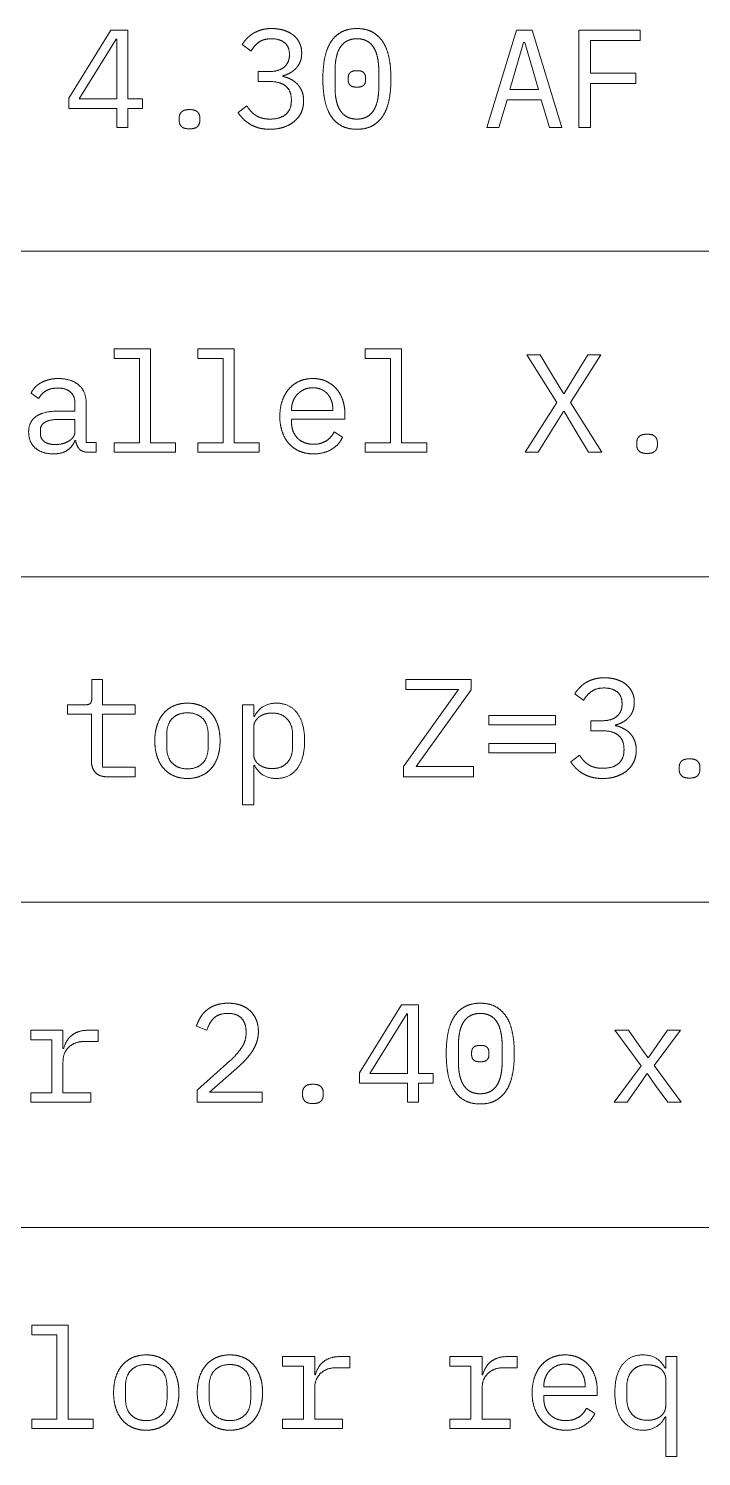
# Model space of a CAD drawing. Header units: millimetres. Extents: x 25 to 584, y 11 to 410.
# Drawn here: x 494.51 to 508.98, y 74.43 to 105.14 of the extents above; entities that cross this region are included whole.
import ezdxf

# ---------------------------------------------------------------- set-up
doc = ezdxf.new("R2010")
doc.units = ezdxf.units.MM
doc.layers.add('dims', color=7, linetype='Continuous', lineweight=5)

msp = doc.modelspace()

# ---------------------------------------------------------------- linework, layer by layer
at = {"layer": 'dims'}
for p, q in [((496.281, 105.104), (495.375, 103.643)), ((496.647, 105.104), (496.281, 105.104)), ((496.647, 103.628), (496.647, 105.104)), ((505.008, 105.104), (504.366, 103.01)), ((505.341, 105.104), (505.008, 105.104)), ((505.983, 103.01), (505.341, 105.104)), ((506.343, 105.104), (506.343, 103.01)), ((507.663, 105.104), (506.343, 105.104)), ((507.663, 104.885), (507.663, 105.104)), ((495.6, 103.628), (496.395, 104.909)), ((496.395, 104.909), (496.407, 104.909)), ((496.407, 104.909), (496.407, 103.628)), ((499.107, 104.798), (499.296, 104.654)), ((504.864, 103.826), (505.158, 104.837)), ((505.158, 104.837), (505.185, 104.837)), ((505.185, 104.837), (505.479, 103.826)), ((506.595, 104.885), (507.663, 104.885)), ((506.595, 104.18), (506.595, 104.885)), ((500.121, 104.585), (500.121, 104.564)), ((499.683, 104.216), (499.452, 104.216)), ((499.452, 104.216), (499.452, 104)), ((499.977, 104.111), (499.977, 104.123)), ((501.102, 103.886), (501.102, 104.228)), ((502.044, 104.228), (502.044, 103.886)), ((507.573, 104.18), (506.595, 104.18)), ((507.573, 103.961), (507.573, 104.18)), ((499.452, 104), (499.701, 104)), ((501.387, 104.09), (501.387, 104.024)), ((501.759, 104.024), (501.759, 104.09)), ((505.479, 103.826), (504.864, 103.826)), ((506.595, 103.961), (507.573, 103.961)), ((506.595, 103.01), (506.595, 103.961)), ((495.375, 103.643), (495.375, 103.421)), ((496.407, 103.628), (495.6, 103.628)), ((496.959, 103.628), (496.647, 103.628)), ((496.959, 103.421), (496.959, 103.628)), ((500.163, 103.61), (500.163, 103.586)), ((504.627, 103.01), (504.804, 103.607)), ((504.804, 103.607), (505.539, 103.607)), ((505.539, 103.607), (505.716, 103.01)), ((495.375, 103.421), (496.407, 103.421)), ((496.407, 103.421), (496.407, 103.01)), ((496.647, 103.421), (496.959, 103.421)), ((496.647, 103.01), (496.647, 103.421)), ((497.751, 103.217), (497.751, 103.163)), ((498.195, 103.163), (498.195, 103.217)), ((499.206, 103.475), (499.017, 103.331)), ((496.407, 103.01), (496.647, 103.01)), ((504.366, 103.01), (504.627, 103.01)), ((505.716, 103.01), (505.983, 103.01)), ((506.343, 103.01), (506.595, 103.01)), ((432.22, 100.35), (566.75, 100.35)), ((496.354, 98.248), (496.354, 98.044)), ((497.134, 98.248), (496.354, 98.248)), ((496.354, 98.044), (496.894, 98.044)), ((496.894, 98.044), (496.894, 96.232)), ((497.134, 96.232), (497.134, 98.248)), ((498.154, 98.248), (498.154, 98.044)), ((498.934, 98.248), (498.154, 98.248)), ((498.154, 98.044), (498.694, 98.044)), ((498.694, 98.044), (498.694, 96.232)), ((498.934, 96.232), (498.934, 98.248)), ((501.754, 98.248), (501.754, 98.044)), ((502.534, 98.248), (501.754, 98.248)), ((501.754, 98.044), (502.294, 98.044)), ((502.294, 98.044), (502.294, 96.232)), ((502.534, 96.232), (502.534, 98.248)), ((505.231, 98.122), (505.876, 97.096)), ((505.516, 98.122), (505.231, 98.122)), ((505.759, 97.717), (505.516, 98.122)), ((506.17, 97.099), (506.819, 98.122)), ((506.542, 98.122), (506.29, 97.717)), ((506.819, 98.122), (506.542, 98.122)), ((506.02, 97.294), (505.759, 97.717)), ((506.29, 97.717), (506.032, 97.294)), ((494.564, 97.3), (494.725, 97.18)), ((495.509, 97.066), (495.509, 96.913)), ((495.749, 96.238), (495.749, 97.09)), ((505.876, 97.096), (505.192, 96.028)), ((506.032, 97.294), (506.02, 97.294)), ((506.839, 96.028), (506.17, 97.099)), ((495.509, 96.913), (495.179, 96.913)), ((500.167, 96.922), (500.167, 96.943)), ((501.055, 96.922), (500.167, 96.922)), ((501.055, 96.955), (501.055, 96.922)), ((501.314, 96.742), (501.314, 96.856)), ((505.732, 96.445), (506.017, 96.901)), ((506.017, 96.901), (506.029, 96.901)), ((506.029, 96.901), (506.305, 96.445)), ((494.764, 96.436), (494.764, 96.499)), ((495.179, 96.733), (495.509, 96.733)), ((495.509, 96.733), (495.509, 96.478)), ((500.167, 96.742), (501.314, 96.742)), ((500.167, 96.67), (500.167, 96.742)), ((501.262, 96.349), (501.085, 96.469)), ((505.469, 96.028), (505.732, 96.445)), ((506.305, 96.445), (506.554, 96.028)), ((495.509, 96.28), (495.524, 96.28)), ((495.964, 96.238), (495.749, 96.238)), ((495.964, 96.028), (495.964, 96.238)), ((496.354, 96.232), (496.354, 96.028)), ((496.894, 96.232), (496.354, 96.232)), ((497.674, 96.232), (497.134, 96.232)), ((497.674, 96.028), (497.674, 96.232)), ((498.154, 96.232), (498.154, 96.028)), ((498.694, 96.232), (498.154, 96.232)), ((499.474, 96.232), (498.934, 96.232)), ((499.474, 96.028), (499.474, 96.232)), ((501.754, 96.232), (501.754, 96.028)), ((502.294, 96.232), (501.754, 96.232)), ((503.074, 96.232), (502.534, 96.232)), ((503.074, 96.028), (503.074, 96.232)), ((507.592, 96.235), (507.592, 96.181)), ((508.036, 96.181), (508.036, 96.235)), ((495.799, 96.028), (495.964, 96.028)), ((496.354, 96.028), (497.674, 96.028)), ((498.154, 96.028), (499.474, 96.028)), ((501.754, 96.028), (503.074, 96.028)), ((505.192, 96.028), (505.469, 96.028)), ((506.554, 96.028), (506.839, 96.028)), ((432.22, 93.35), (566.75, 93.35)), ((495.87, 91.14), (495.87, 90.735)), ((496.101, 91.14), (495.87, 91.14)), ((496.101, 90.594), (496.101, 91.14)), ((503.757, 90.921), (502.572, 89.271)), ((502.623, 91.14), (502.623, 90.921)), ((504.033, 91.14), (502.623, 91.14)), ((502.623, 90.921), (503.757, 90.921)), ((502.845, 89.265), (504.033, 90.915)), ((504.033, 90.915), (504.033, 91.14)), ((506.262, 90.834), (506.451, 90.69)), ((507.276, 90.621), (507.276, 90.6)), ((495.345, 90.594), (495.345, 90.39)), ((495.729, 90.594), (495.345, 90.594)), ((495.345, 90.39), (495.861, 90.39)), ((495.861, 90.39), (495.861, 89.4)), ((496.806, 90.594), (496.101, 90.594)), ((496.101, 90.39), (496.806, 90.39)), ((496.101, 89.25), (496.101, 90.39)), ((496.806, 90.39), (496.806, 90.594)), ((499.113, 90.594), (499.113, 88.446)), ((499.353, 90.594), (499.113, 90.594)), ((499.353, 90.342), (499.353, 90.594)), ((499.365, 90.342), (499.353, 90.342)), ((504.414, 90.366), (504.414, 90.162)), ((505.842, 90.366), (504.414, 90.366)), ((505.842, 90.162), (505.842, 90.366)), ((499.353, 89.541), (499.353, 90.099)), ((504.414, 90.162), (505.842, 90.162)), ((506.838, 90.252), (506.607, 90.252)), ((506.607, 90.252), (506.607, 90.036)), ((506.607, 90.036), (506.856, 90.036)), ((507.132, 90.147), (507.132, 90.159)), ((497.481, 89.709), (497.481, 89.931)), ((498.375, 89.931), (498.375, 89.709)), ((500.19, 89.952), (500.19, 89.688)), ((504.414, 89.766), (504.414, 89.562)), ((505.842, 89.766), (504.414, 89.766)), ((505.842, 89.562), (505.842, 89.766)), ((504.414, 89.562), (505.842, 89.562)), ((506.361, 89.511), (506.172, 89.367)), ((507.318, 89.646), (507.318, 89.622)), ((496.806, 89.25), (496.101, 89.25)), ((496.806, 89.046), (496.806, 89.25)), ((499.353, 89.298), (499.365, 89.298)), ((499.353, 88.446), (499.353, 89.298)), ((502.572, 89.271), (502.572, 89.046)), ((504.084, 89.265), (502.845, 89.265)), ((504.084, 89.046), (504.084, 89.265)), ((508.506, 89.253), (508.506, 89.199)), ((508.95, 89.199), (508.95, 89.253)), ((496.203, 89.046), (496.806, 89.046)), ((502.572, 89.046), (504.084, 89.046)), ((499.113, 88.446), (499.353, 88.446)), ((432.22, 86.35), (566.75, 86.35)), ((502.534, 84.14), (501.629, 82.679)), ((501.854, 82.664), (502.649, 83.945)), ((502.901, 84.14), (502.534, 84.14)), ((502.649, 83.945), (502.661, 83.945)), ((502.661, 83.945), (502.661, 82.664)), ((502.901, 82.664), (502.901, 84.14)), ((494.557, 83.594), (494.557, 83.39)), ((495.251, 83.594), (494.557, 83.594)), ((495.251, 83.204), (495.251, 83.594)), ((496.004, 83.594), (495.787, 83.594)), ((496.004, 83.354), (496.004, 83.594)), ((498.121, 83.684), (498.346, 83.6)), ((499.189, 83.561), (499.189, 83.525)), ((507.124, 83.594), (507.686, 82.832)), ((507.412, 83.594), (507.124, 83.594)), ((507.646, 83.267), (507.412, 83.594)), ((507.964, 82.835), (508.531, 83.594)), ((508.256, 83.594), (508.024, 83.267)), ((508.531, 83.594), (508.256, 83.594)), ((494.557, 83.39), (495.011, 83.39)), ((495.011, 83.39), (495.011, 82.25)), ((495.712, 83.354), (496.004, 83.354)), ((503.756, 82.922), (503.756, 83.264)), ((504.697, 83.264), (504.697, 82.922)), ((507.832, 83.009), (507.646, 83.267)), ((508.024, 83.267), (507.844, 83.009)), ((495.266, 83.204), (495.251, 83.204)), ((498.839, 82.934), (498.139, 82.304)), ((504.041, 83.126), (504.041, 83.06)), ((504.412, 83.06), (504.412, 83.126)), ((507.844, 83.009), (507.832, 83.009)), ((495.251, 82.25), (495.251, 82.919)), ((498.401, 82.265), (498.986, 82.775)), ((501.629, 82.679), (501.629, 82.457)), ((502.661, 82.664), (501.854, 82.664)), ((503.212, 82.664), (502.901, 82.664)), ((503.212, 82.457), (503.212, 82.664)), ((507.686, 82.832), (507.109, 82.046)), ((507.637, 82.409), (507.809, 82.655)), ((507.809, 82.655), (507.821, 82.655)), ((507.821, 82.655), (507.997, 82.409)), ((508.546, 82.046), (507.964, 82.835)), ((501.629, 82.457), (502.661, 82.457)), ((502.661, 82.457), (502.661, 82.046)), ((502.901, 82.457), (503.212, 82.457)), ((502.901, 82.046), (502.901, 82.457)), ((507.386, 82.046), (507.637, 82.409)), ((507.997, 82.409), (508.259, 82.046)), ((494.557, 82.25), (494.557, 82.046)), ((495.011, 82.25), (494.557, 82.25)), ((494.557, 82.046), (495.851, 82.046)), ((495.851, 82.25), (495.251, 82.25)), ((495.851, 82.046), (495.851, 82.25)), ((498.139, 82.304), (498.139, 82.046)), ((498.139, 82.046), (499.537, 82.046)), ((499.537, 82.265), (498.401, 82.265)), ((499.537, 82.046), (499.537, 82.265)), ((500.404, 82.253), (500.404, 82.199)), ((500.849, 82.199), (500.849, 82.253)), ((502.661, 82.046), (502.901, 82.046)), ((507.109, 82.046), (507.386, 82.046)), ((508.259, 82.046), (508.546, 82.046)), ((432.22, 79.35), (566.75, 79.35)), ((494.581, 77.248), (494.581, 77.044)), ((495.361, 77.248), (494.581, 77.248)), ((495.361, 75.232), (495.361, 77.248)), ((494.581, 77.044), (495.121, 77.044)), ((495.121, 77.044), (495.121, 75.232)), ((499.972, 76.576), (499.972, 76.372)), ((500.666, 76.576), (499.972, 76.576)), ((500.666, 76.186), (500.666, 76.576)), ((501.419, 76.576), (501.202, 76.576)), ((501.419, 76.336), (501.419, 76.576)), ((503.572, 76.576), (503.572, 76.372)), ((504.266, 76.576), (503.572, 76.576)), ((504.266, 76.186), (504.266, 76.576)), ((505.019, 76.576), (504.802, 76.576)), ((505.019, 76.336), (505.019, 76.576)), ((508.216, 76.576), (508.216, 76.324)), ((508.456, 76.576), (508.216, 76.576)), ((508.456, 74.428), (508.456, 76.576)), ((499.972, 76.372), (500.426, 76.372)), ((500.426, 76.372), (500.426, 75.232)), ((500.681, 76.186), (500.666, 76.186)), ((501.127, 76.336), (501.419, 76.336)), ((503.572, 76.372), (504.026, 76.372)), ((504.026, 76.372), (504.026, 75.232)), ((504.281, 76.186), (504.266, 76.186)), ((504.727, 76.336), (505.019, 76.336)), ((508.216, 76.324), (508.204, 76.324)), ((496.594, 75.691), (496.594, 75.913)), ((497.489, 75.913), (497.489, 75.691)), ((498.394, 75.691), (498.394, 75.913)), ((499.289, 75.913), (499.289, 75.691)), ((500.666, 75.232), (500.666, 75.901)), ((504.266, 75.232), (504.266, 75.901)), ((505.594, 75.922), (505.594, 75.943)), ((506.482, 75.922), (505.594, 75.922)), ((506.482, 75.955), (506.482, 75.922)), ((507.379, 75.67), (507.379, 75.934)), ((508.216, 76.081), (508.216, 75.523)), ((505.594, 75.742), (506.741, 75.742)), ((505.594, 75.67), (505.594, 75.742)), ((506.741, 75.742), (506.741, 75.856)), ((506.689, 75.349), (506.512, 75.469)), ((508.204, 75.28), (508.216, 75.28)), ((508.216, 75.28), (508.216, 74.428)), ((494.581, 75.232), (494.581, 75.028)), ((495.121, 75.232), (494.581, 75.232)), ((494.581, 75.028), (495.901, 75.028)), ((495.901, 75.232), (495.361, 75.232)), ((495.901, 75.028), (495.901, 75.232)), ((499.972, 75.232), (499.972, 75.028)), ((500.426, 75.232), (499.972, 75.232)), ((499.972, 75.028), (501.265, 75.028)), ((501.265, 75.232), (500.666, 75.232)), ((501.265, 75.028), (501.265, 75.232)), ((503.572, 75.232), (503.572, 75.028)), ((504.026, 75.232), (503.572, 75.232)), ((503.572, 75.028), (504.866, 75.028)), ((504.866, 75.232), (504.266, 75.232)), ((504.866, 75.028), (504.866, 75.232)), ((508.216, 74.428), (508.456, 74.428))]:
    msp.add_line(p, q, dxfattribs=at)
for points in [[(499.336, 105.032), (499.413, 105.08), (499.513, 105.11)], [(499.513, 105.11), (499.614, 105.14), (499.743, 105.14)], [(499.743, 105.14), (499.878, 105.14), (499.995, 105.105)], [(499.995, 105.105), (500.112, 105.071), (500.199, 105.003)], [(501.015, 104.855), (501.105, 104.993), (501.243, 105.066)], [(501.243, 105.066), (501.381, 105.14), (501.573, 105.14)], [(501.573, 105.14), (501.765, 105.14), (501.903, 105.066)], [(501.903, 105.066), (502.041, 104.993), (502.131, 104.855)], [(499.107, 104.798), (499.146, 104.861), (499.203, 104.923)], [(499.203, 104.923), (499.26, 104.984), (499.336, 105.032)], [(499.465, 104.848), (499.362, 104.774), (499.296, 104.654)], [(499.737, 104.921), (499.569, 104.921), (499.465, 104.848)], [(500.014, 104.837), (499.908, 104.921), (499.737, 104.921)], [(500.121, 104.585), (500.121, 104.753), (500.014, 104.837)], [(500.199, 105.003), (500.286, 104.936), (500.335, 104.837)], [(500.335, 104.837), (500.385, 104.738), (500.385, 104.612)], [(500.883, 104.515), (500.925, 104.717), (501.015, 104.855)], [(501.211, 104.732), (501.156, 104.642), (501.129, 104.513)], [(501.357, 104.871), (501.267, 104.822), (501.211, 104.732)], [(501.573, 104.921), (501.447, 104.921), (501.357, 104.871)], [(501.789, 104.871), (501.699, 104.921), (501.573, 104.921)], [(501.934, 104.732), (501.879, 104.822), (501.789, 104.871)], [(502.017, 104.513), (501.99, 104.642), (501.934, 104.732)], [(502.131, 104.855), (502.221, 104.717), (502.263, 104.515)], [(500.011, 104.313), (500.121, 104.411), (500.121, 104.564)], [(500.354, 104.429), (500.322, 104.348), (500.266, 104.288)], [(500.385, 104.612), (500.385, 104.51), (500.354, 104.429)], [(500.841, 104.057), (500.841, 104.312), (500.883, 104.515)], [(501.129, 104.513), (501.102, 104.384), (501.102, 104.228)], [(502.044, 104.228), (502.044, 104.384), (502.017, 104.513)], [(502.263, 104.515), (502.305, 104.312), (502.305, 104.057)], [(499.683, 104.216), (499.902, 104.216), (500.011, 104.313)], [(500.136, 104.186), (500.061, 104.144), (499.977, 104.123)], [(500.266, 104.288), (500.211, 104.228), (500.136, 104.186)], [(501.387, 104.09), (501.387, 104.15), (501.427, 104.192)], [(501.427, 104.192), (501.468, 104.234), (501.573, 104.234)], [(501.573, 104.234), (501.678, 104.234), (501.718, 104.192)], [(501.718, 104.192), (501.759, 104.15), (501.759, 104.09)], [(500.047, 103.898), (499.932, 104), (499.701, 104)], [(499.977, 104.111), (500.064, 104.093), (500.145, 104.053)], [(500.163, 103.61), (500.163, 103.796), (500.047, 103.898)], [(500.145, 104.053), (500.226, 104.012), (500.289, 103.948)], [(500.289, 103.948), (500.352, 103.883), (500.39, 103.791)], [(500.883, 103.598), (500.841, 103.799), (500.841, 104.057)], [(501.102, 103.886), (501.102, 103.727), (501.129, 103.6)], [(501.427, 103.922), (501.387, 103.964), (501.387, 104.024)], [(501.573, 103.88), (501.468, 103.88), (501.427, 103.922)], [(501.718, 103.922), (501.678, 103.88), (501.573, 103.88)], [(501.759, 104.024), (501.759, 103.964), (501.718, 103.922)], [(502.017, 103.6), (502.044, 103.727), (502.044, 103.886)], [(502.305, 104.057), (502.305, 103.799), (502.263, 103.598)], [(500.044, 103.295), (500.163, 103.397), (500.163, 103.586)], [(500.427, 103.583), (500.427, 103.448), (500.375, 103.335)], [(500.39, 103.791), (500.427, 103.7), (500.427, 103.583)], [(501.015, 103.259), (500.925, 103.397), (500.883, 103.598)], [(501.129, 103.6), (501.156, 103.472), (501.211, 103.382)], [(501.934, 103.382), (501.99, 103.472), (502.017, 103.6)], [(502.263, 103.598), (502.221, 103.397), (502.131, 103.259)], [(497.751, 103.217), (497.751, 103.295), (497.8, 103.346)], [(497.8, 103.346), (497.85, 103.397), (497.973, 103.397)], [(497.973, 103.397), (498.096, 103.397), (498.145, 103.346)], [(498.145, 103.346), (498.195, 103.295), (498.195, 103.217)], [(499.126, 103.199), (499.065, 103.262), (499.017, 103.331)], [(499.27, 103.085), (499.188, 103.136), (499.126, 103.199)], [(499.206, 103.475), (499.248, 103.412), (499.293, 103.361)], [(499.293, 103.361), (499.338, 103.31), (499.396, 103.273)], [(499.396, 103.273), (499.455, 103.235), (499.53, 103.214)], [(499.53, 103.214), (499.605, 103.193), (499.704, 103.193)], [(499.704, 103.193), (499.926, 103.193), (500.044, 103.295)], [(500.375, 103.335), (500.322, 103.223), (500.227, 103.144)], [(501.243, 103.048), (501.105, 103.121), (501.015, 103.259)], [(501.211, 103.382), (501.267, 103.292), (501.357, 103.243)], [(501.357, 103.243), (501.447, 103.193), (501.573, 103.193)], [(501.573, 103.193), (501.699, 103.193), (501.789, 103.243)], [(501.789, 103.243), (501.879, 103.292), (501.934, 103.382)], [(502.131, 103.259), (502.041, 103.121), (501.903, 103.048)], [(497.8, 103.034), (497.751, 103.085), (497.751, 103.163)], [(497.973, 102.983), (497.85, 102.983), (497.8, 103.034)], [(498.145, 103.034), (498.096, 102.983), (497.973, 102.983)], [(498.195, 103.163), (498.195, 103.085), (498.145, 103.034)], [(499.459, 103.004), (499.353, 103.034), (499.27, 103.085)], [(499.704, 102.974), (499.566, 102.974), (499.459, 103.004)], [(499.999, 103.019), (499.866, 102.974), (499.704, 102.974)], [(500.227, 103.144), (500.133, 103.064), (499.999, 103.019)], [(501.573, 102.974), (501.381, 102.974), (501.243, 103.048)], [(501.903, 103.048), (501.765, 102.974), (501.573, 102.974)], [(494.564, 97.3), (494.594, 97.36), (494.644, 97.417)], [(494.644, 97.417), (494.695, 97.474), (494.77, 97.517)], [(494.77, 97.517), (494.845, 97.561), (494.941, 97.586)], [(495.139, 97.408), (494.984, 97.408), (494.884, 97.346)], [(494.941, 97.586), (495.037, 97.612), (495.154, 97.612)], [(495.412, 97.322), (495.316, 97.408), (495.139, 97.408)], [(495.154, 97.612), (495.427, 97.612), (495.588, 97.474)], [(495.588, 97.474), (495.749, 97.336), (495.749, 97.09)], [(499.968, 97.135), (500.02, 97.285), (500.113, 97.391)], [(500.113, 97.391), (500.206, 97.498), (500.337, 97.555)], [(500.443, 97.378), (500.359, 97.342), (500.298, 97.279)], [(500.337, 97.555), (500.467, 97.612), (500.626, 97.612)], [(500.626, 97.414), (500.527, 97.414), (500.443, 97.378)], [(500.626, 97.612), (500.782, 97.612), (500.91, 97.555)], [(500.802, 97.381), (500.722, 97.414), (500.626, 97.414)], [(500.937, 97.286), (500.881, 97.348), (500.802, 97.381)], [(500.91, 97.555), (501.037, 97.498), (501.127, 97.397)], [(501.127, 97.397), (501.217, 97.297), (501.265, 97.159)], [(494.884, 97.346), (494.785, 97.285), (494.725, 97.18)], [(495.509, 97.066), (495.509, 97.237), (495.412, 97.322)], [(499.915, 96.799), (499.915, 96.985), (499.968, 97.135)], [(500.202, 97.13), (500.167, 97.045), (500.167, 96.943)], [(500.298, 97.279), (500.236, 97.216), (500.202, 97.13)], [(501.024, 97.141), (500.992, 97.225), (500.937, 97.286)], [(501.055, 96.955), (501.055, 97.057), (501.024, 97.141)], [(501.265, 97.159), (501.314, 97.021), (501.314, 96.856)], [(494.512, 96.463), (494.512, 96.679), (494.67, 96.796)], [(494.67, 96.796), (494.827, 96.913), (495.179, 96.913)], [(499.966, 96.467), (499.915, 96.616), (499.915, 96.799)], [(494.656, 96.118), (494.512, 96.244), (494.512, 96.463)], [(494.863, 96.673), (494.764, 96.613), (494.764, 96.499)], [(494.764, 96.436), (494.764, 96.316), (494.85, 96.254)], [(495.179, 96.733), (494.962, 96.733), (494.863, 96.673)], [(495.477, 96.365), (495.509, 96.418), (495.509, 96.478)], [(500.112, 96.212), (500.017, 96.319), (499.966, 96.467)], [(500.167, 96.67), (500.167, 96.568), (500.2, 96.481)], [(500.2, 96.481), (500.234, 96.394), (500.295, 96.331)], [(500.911, 96.271), (501.025, 96.343), (501.085, 96.469)], [(494.85, 96.254), (494.935, 96.193), (495.085, 96.193)], [(495.085, 96.193), (495.179, 96.193), (495.255, 96.215)], [(495.255, 96.215), (495.331, 96.238), (495.388, 96.275)], [(495.509, 96.28), (495.457, 96.145), (495.345, 96.069)], [(495.388, 96.275), (495.445, 96.313), (495.477, 96.365)], [(495.599, 96.1), (495.539, 96.172), (495.524, 96.28)], [(500.34, 96.049), (500.206, 96.106), (500.112, 96.212)], [(500.295, 96.331), (500.356, 96.268), (500.445, 96.233)], [(500.445, 96.233), (500.534, 96.199), (500.641, 96.199)], [(500.641, 96.199), (500.797, 96.199), (500.911, 96.271)], [(501.262, 96.349), (501.194, 96.193), (501.033, 96.092)], [(507.592, 96.235), (507.592, 96.313), (507.642, 96.364)], [(507.642, 96.052), (507.592, 96.103), (507.592, 96.181)], [(507.642, 96.364), (507.691, 96.415), (507.814, 96.415)], [(507.814, 96.415), (507.937, 96.415), (507.987, 96.364)], [(507.987, 96.364), (508.036, 96.313), (508.036, 96.235)], [(508.036, 96.181), (508.036, 96.103), (507.987, 96.052)], [(495.044, 95.992), (494.8, 95.992), (494.656, 96.118)], [(495.345, 96.069), (495.232, 95.992), (495.044, 95.992)], [(495.799, 96.028), (495.659, 96.028), (495.599, 96.1)], [(500.641, 95.992), (500.474, 95.992), (500.34, 96.049)], [(501.033, 96.092), (500.872, 95.992), (500.641, 95.992)], [(507.814, 96.001), (507.691, 96.001), (507.642, 96.052)], [(507.987, 96.052), (507.937, 96.001), (507.814, 96.001)], [(506.262, 90.834), (506.301, 90.897), (506.358, 90.958)], [(506.358, 90.958), (506.415, 91.02), (506.491, 91.068)], [(506.491, 91.068), (506.568, 91.116), (506.668, 91.146)], [(506.892, 90.957), (506.724, 90.957), (506.62, 90.883)], [(506.668, 91.146), (506.769, 91.176), (506.898, 91.176)], [(507.169, 90.873), (507.063, 90.957), (506.892, 90.957)], [(506.898, 91.176), (507.033, 91.176), (507.15, 91.141)], [(507.15, 91.141), (507.267, 91.107), (507.354, 91.039)], [(507.354, 91.039), (507.441, 90.972), (507.49, 90.873)], [(495.729, 90.594), (495.807, 90.594), (495.839, 90.625)], [(495.839, 90.625), (495.87, 90.657), (495.87, 90.735)], [(497.635, 90.573), (497.766, 90.63), (497.928, 90.63)], [(497.928, 90.63), (498.09, 90.63), (498.22, 90.573)], [(499.365, 90.342), (499.515, 90.63), (499.842, 90.63)], [(499.842, 90.63), (500.127, 90.63), (500.287, 90.417)], [(506.62, 90.883), (506.517, 90.81), (506.451, 90.69)], [(507.276, 90.621), (507.276, 90.789), (507.169, 90.873)], [(507.49, 90.873), (507.54, 90.774), (507.54, 90.648)], [(507.54, 90.648), (507.54, 90.546), (507.509, 90.465)], [(497.274, 90.153), (497.322, 90.303), (497.414, 90.409)], [(497.414, 90.409), (497.505, 90.516), (497.635, 90.573)], [(497.604, 90.303), (497.481, 90.183), (497.481, 89.931)], [(497.928, 90.423), (497.727, 90.423), (497.604, 90.303)], [(498.252, 90.303), (498.129, 90.423), (497.928, 90.423)], [(498.22, 90.573), (498.351, 90.516), (498.442, 90.409)], [(498.375, 89.931), (498.375, 90.183), (498.252, 90.303)], [(498.442, 90.409), (498.534, 90.303), (498.582, 90.153)], [(499.47, 90.334), (499.416, 90.294), (499.384, 90.235)], [(499.596, 90.396), (499.524, 90.375), (499.47, 90.334)], [(499.749, 90.417), (499.668, 90.417), (499.596, 90.396)], [(500.074, 90.289), (499.959, 90.417), (499.749, 90.417)], [(500.287, 90.417), (500.448, 90.204), (500.448, 89.82)], [(506.838, 90.252), (507.057, 90.252), (507.166, 90.349)], [(507.166, 90.349), (507.276, 90.447), (507.276, 90.6)], [(507.421, 90.324), (507.366, 90.264), (507.291, 90.222)], [(507.509, 90.465), (507.477, 90.384), (507.421, 90.324)], [(497.226, 89.82), (497.226, 90.003), (497.274, 90.153)], [(498.582, 90.153), (498.63, 90.003), (498.63, 89.82)], [(499.384, 90.235), (499.353, 90.177), (499.353, 90.099)], [(500.19, 89.952), (500.19, 90.162), (500.074, 90.289)], [(507.202, 89.934), (507.087, 90.036), (506.856, 90.036)], [(507.291, 90.222), (507.216, 90.18), (507.132, 90.159)], [(507.132, 90.147), (507.219, 90.129), (507.3, 90.088)], [(507.3, 90.088), (507.381, 90.048), (507.444, 89.983)], [(497.274, 89.485), (497.226, 89.634), (497.226, 89.82)], [(497.481, 89.709), (497.481, 89.457), (497.604, 89.337)], [(498.252, 89.337), (498.375, 89.457), (498.375, 89.709)], [(498.63, 89.82), (498.63, 89.634), (498.582, 89.485)], [(500.074, 89.35), (500.19, 89.478), (500.19, 89.688)], [(500.448, 89.82), (500.448, 89.436), (500.287, 89.223)], [(507.318, 89.646), (507.318, 89.832), (507.202, 89.934)], [(507.444, 89.983), (507.507, 89.919), (507.545, 89.827)], [(507.545, 89.827), (507.582, 89.736), (507.582, 89.619)], [(495.943, 89.145), (495.861, 89.244), (495.861, 89.4)], [(497.414, 89.23), (497.322, 89.337), (497.274, 89.485)], [(498.582, 89.485), (498.534, 89.337), (498.442, 89.23)], [(499.353, 89.541), (499.353, 89.463), (499.384, 89.404)], [(499.384, 89.404), (499.416, 89.346), (499.47, 89.305)], [(506.361, 89.511), (506.403, 89.448), (506.448, 89.397)], [(506.448, 89.397), (506.493, 89.346), (506.551, 89.308)], [(507.199, 89.331), (507.318, 89.433), (507.318, 89.622)], [(507.582, 89.619), (507.582, 89.484), (507.53, 89.371)], [(508.506, 89.253), (508.506, 89.331), (508.555, 89.382)], [(508.555, 89.382), (508.605, 89.433), (508.728, 89.433)], [(508.728, 89.433), (508.851, 89.433), (508.9, 89.382)], [(508.9, 89.382), (508.95, 89.331), (508.95, 89.253)], [(496.203, 89.046), (496.026, 89.046), (495.943, 89.145)], [(497.635, 89.067), (497.505, 89.124), (497.414, 89.23)], [(497.604, 89.337), (497.727, 89.217), (497.928, 89.217)], [(497.928, 89.01), (497.766, 89.01), (497.635, 89.067)], [(497.928, 89.217), (498.129, 89.217), (498.252, 89.337)], [(498.22, 89.067), (498.09, 89.01), (497.928, 89.01)], [(498.442, 89.23), (498.351, 89.124), (498.22, 89.067)], [(499.842, 89.01), (499.515, 89.01), (499.365, 89.298)], [(499.47, 89.305), (499.524, 89.265), (499.596, 89.244)], [(499.596, 89.244), (499.668, 89.223), (499.749, 89.223)], [(499.749, 89.223), (499.959, 89.223), (500.074, 89.35)], [(500.287, 89.223), (500.127, 89.01), (499.842, 89.01)], [(506.281, 89.235), (506.22, 89.298), (506.172, 89.367)], [(506.425, 89.121), (506.343, 89.172), (506.281, 89.235)], [(506.614, 89.04), (506.508, 89.07), (506.425, 89.121)], [(506.551, 89.308), (506.61, 89.271), (506.685, 89.25)], [(506.685, 89.25), (506.76, 89.229), (506.859, 89.229)], [(506.859, 89.229), (507.081, 89.229), (507.199, 89.331)], [(507.382, 89.179), (507.288, 89.1), (507.154, 89.055)], [(507.53, 89.371), (507.477, 89.259), (507.382, 89.179)], [(508.555, 89.07), (508.506, 89.121), (508.506, 89.199)], [(508.728, 89.019), (508.605, 89.019), (508.555, 89.07)], [(508.9, 89.07), (508.851, 89.019), (508.728, 89.019)], [(508.95, 89.199), (508.95, 89.121), (508.9, 89.07)], [(506.859, 89.01), (506.721, 89.01), (506.614, 89.04)], [(507.154, 89.055), (507.021, 89.01), (506.859, 89.01)], [(498.534, 84.134), (498.649, 84.176), (498.802, 84.176)], [(498.802, 84.176), (498.959, 84.176), (499.08, 84.131)], [(503.896, 84.102), (504.034, 84.176), (504.226, 84.176)], [(504.226, 84.176), (504.419, 84.176), (504.556, 84.102)], [(498.121, 83.684), (498.151, 83.777), (498.204, 83.865)], [(498.204, 83.865), (498.256, 83.954), (498.337, 84.023)], [(498.337, 84.023), (498.419, 84.092), (498.534, 84.134)], [(498.501, 83.859), (498.397, 83.762), (498.346, 83.6)], [(498.796, 83.957), (498.604, 83.957), (498.501, 83.859)], [(499.09, 83.853), (498.991, 83.957), (498.796, 83.957)], [(499.08, 84.131), (499.201, 84.086), (499.284, 84.005)], [(499.189, 83.561), (499.189, 83.75), (499.09, 83.853)], [(499.284, 84.005), (499.366, 83.924), (499.41, 83.813)], [(503.536, 83.55), (503.579, 83.753), (503.669, 83.891)], [(503.669, 83.891), (503.759, 84.029), (503.896, 84.102)], [(504.011, 83.907), (503.921, 83.858), (503.865, 83.768)], [(504.226, 83.957), (504.101, 83.957), (504.011, 83.907)], [(504.442, 83.907), (504.352, 83.957), (504.226, 83.957)], [(504.588, 83.768), (504.532, 83.858), (504.442, 83.907)], [(504.556, 84.102), (504.694, 84.029), (504.784, 83.891)], [(504.784, 83.891), (504.874, 83.753), (504.916, 83.55)], [(495.447, 83.49), (495.581, 83.594), (495.787, 83.594)], [(499.41, 83.813), (499.454, 83.702), (499.454, 83.57)], [(499.454, 83.57), (499.454, 83.45), (499.419, 83.345)], [(503.494, 83.093), (503.494, 83.348), (503.536, 83.55)], [(503.782, 83.549), (503.756, 83.42), (503.756, 83.264)], [(503.865, 83.768), (503.809, 83.678), (503.782, 83.549)], [(504.67, 83.549), (504.644, 83.678), (504.588, 83.768)], [(504.697, 83.264), (504.697, 83.42), (504.67, 83.549)], [(504.916, 83.55), (504.959, 83.348), (504.959, 83.093)], [(495.378, 83.234), (495.251, 83.114), (495.251, 82.919)], [(495.266, 83.204), (495.314, 83.387), (495.447, 83.49)], [(495.712, 83.354), (495.506, 83.354), (495.378, 83.234)], [(499.09, 83.217), (499.189, 83.363), (499.189, 83.525)], [(499.419, 83.345), (499.384, 83.24), (499.323, 83.144)], [(504.081, 83.228), (504.121, 83.27), (504.226, 83.27)], [(504.226, 83.27), (504.331, 83.27), (504.372, 83.228)], [(498.839, 82.934), (498.991, 83.072), (499.09, 83.217)], [(499.176, 82.956), (499.09, 82.865), (498.986, 82.775)], [(499.323, 83.144), (499.261, 83.048), (499.176, 82.956)], [(503.536, 82.634), (503.494, 82.835), (503.494, 83.093)], [(504.041, 83.126), (504.041, 83.186), (504.081, 83.228)], [(504.081, 82.958), (504.041, 83), (504.041, 83.06)], [(504.226, 82.916), (504.121, 82.916), (504.081, 82.958)], [(504.372, 82.958), (504.331, 82.916), (504.226, 82.916)], [(504.372, 83.228), (504.412, 83.186), (504.412, 83.126)], [(504.412, 83.06), (504.412, 83), (504.372, 82.958)], [(504.959, 83.093), (504.959, 82.835), (504.916, 82.634)], [(503.669, 82.295), (503.579, 82.433), (503.536, 82.634)], [(503.756, 82.922), (503.756, 82.763), (503.782, 82.635)], [(503.782, 82.635), (503.809, 82.508), (503.865, 82.418)], [(504.588, 82.418), (504.644, 82.508), (504.67, 82.635)], [(504.67, 82.635), (504.697, 82.763), (504.697, 82.922)], [(504.916, 82.634), (504.874, 82.433), (504.784, 82.295)], [(500.404, 82.253), (500.404, 82.331), (500.454, 82.382)], [(500.454, 82.382), (500.504, 82.433), (500.626, 82.433)], [(500.626, 82.433), (500.749, 82.433), (500.799, 82.382)], [(500.799, 82.382), (500.849, 82.331), (500.849, 82.253)], [(503.865, 82.418), (503.921, 82.328), (504.011, 82.278)], [(504.442, 82.278), (504.532, 82.328), (504.588, 82.418)], [(500.454, 82.07), (500.404, 82.121), (500.404, 82.199)], [(500.626, 82.019), (500.504, 82.019), (500.454, 82.07)], [(500.799, 82.07), (500.749, 82.019), (500.626, 82.019)], [(500.849, 82.199), (500.849, 82.121), (500.799, 82.07)], [(503.896, 82.083), (503.759, 82.157), (503.669, 82.295)], [(504.226, 82.01), (504.034, 82.01), (503.896, 82.083)], [(504.011, 82.278), (504.101, 82.229), (504.226, 82.229)], [(504.226, 82.229), (504.352, 82.229), (504.442, 82.278)], [(504.556, 82.083), (504.419, 82.01), (504.226, 82.01)], [(504.784, 82.295), (504.694, 82.157), (504.556, 82.083)], [(496.527, 76.391), (496.619, 76.498), (496.749, 76.555)], [(496.749, 76.555), (496.879, 76.612), (497.041, 76.612)], [(497.041, 76.612), (497.204, 76.612), (497.334, 76.555)], [(497.334, 76.555), (497.464, 76.498), (497.556, 76.391)], [(498.327, 76.391), (498.419, 76.498), (498.549, 76.555)], [(498.549, 76.555), (498.679, 76.612), (498.841, 76.612)], [(498.841, 76.612), (499.004, 76.612), (499.134, 76.555)], [(499.134, 76.555), (499.264, 76.498), (499.356, 76.391)], [(500.862, 76.472), (500.996, 76.576), (501.202, 76.576)], [(504.462, 76.472), (504.596, 76.576), (504.802, 76.576)], [(505.54, 76.391), (505.634, 76.498), (505.764, 76.555)], [(505.764, 76.555), (505.894, 76.612), (506.054, 76.612)], [(506.054, 76.612), (506.209, 76.612), (506.337, 76.555)], [(506.337, 76.555), (506.464, 76.498), (506.554, 76.397)], [(507.282, 76.399), (507.442, 76.612), (507.727, 76.612)], [(507.727, 76.612), (508.054, 76.612), (508.204, 76.324)], [(496.387, 76.135), (496.436, 76.285), (496.527, 76.391)], [(496.717, 76.285), (496.594, 76.165), (496.594, 75.913)], [(497.041, 76.405), (496.841, 76.405), (496.717, 76.285)], [(497.365, 76.285), (497.242, 76.405), (497.041, 76.405)], [(497.489, 75.913), (497.489, 76.165), (497.365, 76.285)], [(497.556, 76.391), (497.647, 76.285), (497.695, 76.135)], [(498.187, 76.135), (498.236, 76.285), (498.327, 76.391)], [(498.517, 76.285), (498.394, 76.165), (498.394, 75.913)], [(498.841, 76.405), (498.641, 76.405), (498.517, 76.285)], [(499.165, 76.285), (499.042, 76.405), (498.841, 76.405)], [(499.289, 75.913), (499.289, 76.165), (499.165, 76.285)], [(499.356, 76.391), (499.447, 76.285), (499.495, 76.135)], [(500.793, 76.216), (500.666, 76.096), (500.666, 75.901)], [(500.681, 76.186), (500.729, 76.369), (500.862, 76.472)], [(501.127, 76.336), (500.921, 76.336), (500.793, 76.216)], [(504.393, 76.216), (504.266, 76.096), (504.266, 75.901)], [(504.281, 76.186), (504.329, 76.369), (504.462, 76.472)], [(504.727, 76.336), (504.521, 76.336), (504.393, 76.216)], [(505.395, 76.135), (505.447, 76.285), (505.54, 76.391)], [(505.725, 76.279), (505.664, 76.216), (505.629, 76.13)], [(505.87, 76.378), (505.786, 76.342), (505.725, 76.279)], [(506.054, 76.414), (505.954, 76.414), (505.87, 76.378)], [(506.229, 76.381), (506.149, 76.414), (506.054, 76.414)], [(506.364, 76.286), (506.309, 76.348), (506.229, 76.381)], [(506.451, 76.141), (506.419, 76.225), (506.364, 76.286)], [(506.554, 76.397), (506.644, 76.297), (506.692, 76.159)], [(507.121, 75.802), (507.121, 76.186), (507.282, 76.399)], [(507.495, 76.271), (507.379, 76.144), (507.379, 75.934)], [(507.821, 76.399), (507.611, 76.399), (507.495, 76.271)], [(507.974, 76.378), (507.901, 76.399), (507.821, 76.399)], [(508.1, 76.316), (508.046, 76.357), (507.974, 76.378)], [(508.185, 76.217), (508.154, 76.276), (508.1, 76.316)], [(508.216, 76.081), (508.216, 76.159), (508.185, 76.217)], [(496.339, 75.802), (496.339, 75.985), (496.387, 76.135)], [(497.695, 76.135), (497.744, 75.985), (497.744, 75.802)], [(498.139, 75.802), (498.139, 75.985), (498.187, 76.135)], [(499.495, 76.135), (499.544, 75.985), (499.544, 75.802)], [(505.342, 75.799), (505.342, 75.985), (505.395, 76.135)], [(505.629, 76.13), (505.594, 76.045), (505.594, 75.943)], [(506.482, 75.955), (506.482, 76.057), (506.451, 76.141)], [(506.692, 76.159), (506.741, 76.021), (506.741, 75.856)], [(496.387, 75.467), (496.339, 75.616), (496.339, 75.802)], [(496.594, 75.691), (496.594, 75.439), (496.717, 75.319)], [(497.365, 75.319), (497.489, 75.439), (497.489, 75.691)], [(497.744, 75.802), (497.744, 75.616), (497.695, 75.467)], [(498.187, 75.467), (498.139, 75.616), (498.139, 75.802)], [(498.394, 75.691), (498.394, 75.439), (498.517, 75.319)], [(499.165, 75.319), (499.289, 75.439), (499.289, 75.691)], [(499.544, 75.802), (499.544, 75.616), (499.495, 75.467)], [(505.393, 75.467), (505.342, 75.616), (505.342, 75.799)], [(505.594, 75.67), (505.594, 75.568), (505.627, 75.481)], [(507.282, 75.205), (507.121, 75.418), (507.121, 75.802)], [(507.379, 75.67), (507.379, 75.46), (507.495, 75.332)], [(496.527, 75.212), (496.436, 75.319), (496.387, 75.467)], [(496.717, 75.319), (496.841, 75.199), (497.041, 75.199)], [(497.041, 75.199), (497.242, 75.199), (497.365, 75.319)], [(497.695, 75.467), (497.647, 75.319), (497.556, 75.212)], [(498.327, 75.212), (498.236, 75.319), (498.187, 75.467)], [(498.517, 75.319), (498.641, 75.199), (498.841, 75.199)], [(498.841, 75.199), (499.042, 75.199), (499.165, 75.319)], [(499.495, 75.467), (499.447, 75.319), (499.356, 75.212)], [(505.539, 75.212), (505.444, 75.319), (505.393, 75.467)], [(505.627, 75.481), (505.661, 75.394), (505.722, 75.331)], [(505.722, 75.331), (505.784, 75.268), (505.872, 75.233)], [(506.069, 75.199), (506.224, 75.199), (506.338, 75.271)], [(506.338, 75.271), (506.452, 75.343), (506.512, 75.469)], [(506.689, 75.349), (506.62, 75.193), (506.46, 75.092)], [(507.495, 75.332), (507.611, 75.205), (507.821, 75.205)], [(508.204, 75.28), (508.054, 74.992), (507.727, 74.992)], [(507.974, 75.226), (508.046, 75.247), (508.1, 75.287)], [(508.1, 75.287), (508.154, 75.328), (508.185, 75.386)], [(508.185, 75.386), (508.216, 75.445), (508.216, 75.523)], [(496.749, 75.049), (496.619, 75.106), (496.527, 75.212)], [(497.041, 74.992), (496.879, 74.992), (496.749, 75.049)], [(497.334, 75.049), (497.204, 74.992), (497.041, 74.992)], [(497.556, 75.212), (497.464, 75.106), (497.334, 75.049)], [(498.549, 75.049), (498.419, 75.106), (498.327, 75.212)], [(498.841, 74.992), (498.679, 74.992), (498.549, 75.049)], [(499.134, 75.049), (499.004, 74.992), (498.841, 74.992)], [(499.356, 75.212), (499.264, 75.106), (499.134, 75.049)], [(505.767, 75.049), (505.634, 75.106), (505.539, 75.212)], [(506.069, 74.992), (505.901, 74.992), (505.767, 75.049)], [(505.872, 75.233), (505.961, 75.199), (506.069, 75.199)], [(506.46, 75.092), (506.299, 74.992), (506.069, 74.992)], [(507.727, 74.992), (507.442, 74.992), (507.282, 75.205)], [(507.821, 75.205), (507.901, 75.205), (507.974, 75.226)]]:
    msp.add_open_spline(points, degree=2, dxfattribs=at)

doc.saveas('drawing.dxf')
